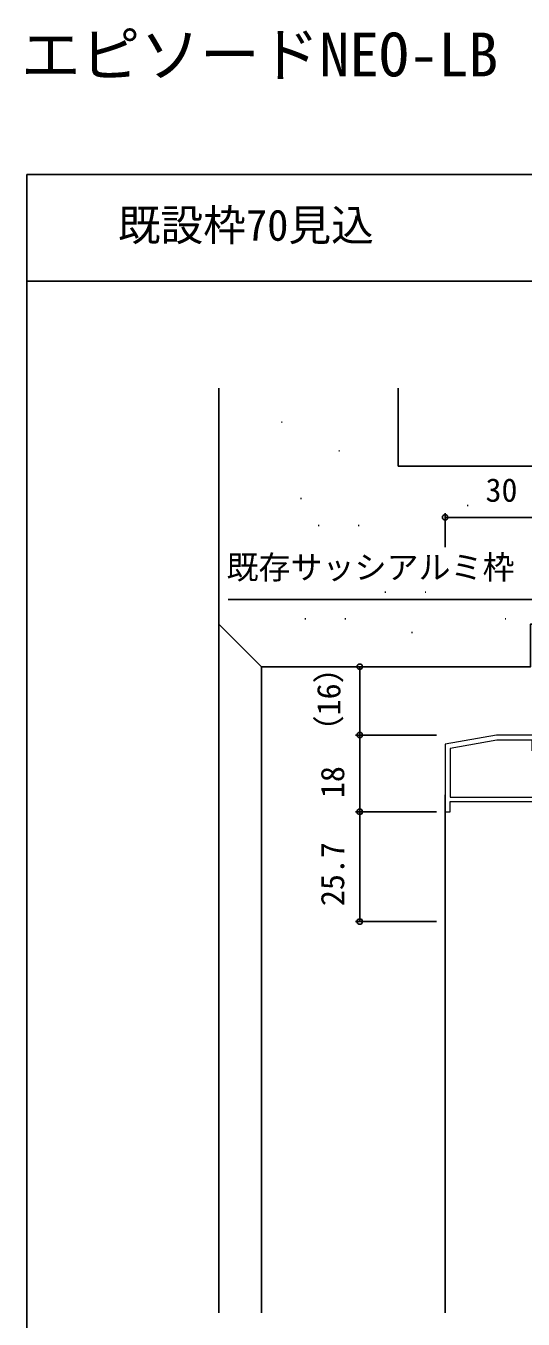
# Model space of a CAD drawing. Units: millimetres, scale not verified. Extents: x -437 to 438, y -281 to 279.
# Drawn here: x -437.1 to -320.5, y -24.4 to 278.7 of the extents above; entities that cross this region are included whole.
import ezdxf
from ezdxf.enums import TextEntityAlignment as Align

# ---------------------------------------------------------------- set-up
doc = ezdxf.new("R2010")
doc.units = ezdxf.units.MM
doc.header["$LTSCALE"] = 2
for name, color, linetype in [('0-1_USER1', 3, 'Continuous'), ('0-3_YKK_12', 2, 'Continuous'), ('0-6_YKK_D', 6, 'Continuous'), ('0-7_YKK_ZWAK', 7, 'Continuous'), ('0-8_YSS_K', 3, 'Continuous'), ('0-9_YSS_KE', 3, 'Continuous')]:
    doc.layers.add(name, color=color, linetype=linetype)
doc.layers.add('0-2_YKK_11', color=211, linetype='Continuous', lineweight=18)
doc.styles.add('ＭＳ ゴシック', font='')
doc.styles.get('ＭＳ ゴシック').set_extended_font_data('MS Gothic')

msp = doc.modelspace()

# ---------------------------------------------------------------- linework, layer by layer
at = {"layer": '0-2_YKK_11'}
msp.add_lwpolyline([(-315.498, 112.497), (-326.798, 112.497), (-338.798, 110.381), (-338.798, 94.497), (-337.598, 94.497), (-337.598, 96.897), (-309.798, 96.897)], dxfattribs=at)
msp.add_lwpolyline([(-337.598, 97.897), (-310.298, 97.897), (-310.298, 108.797), (-318.398, 108.797), (-318.398, 111.297), (-326.693, 111.297), (-337.598, 109.374)], close=True, dxfattribs=at)
at = {"layer": '0-3_YKK_12'}
for p, q in [((-391.802, -22.869), (-391.803, 138.497)), ((-381.802, -22.869), (-381.804, 128.497)), ((-338.798, -22.869), (-338.798, 98.497))]:
    msp.add_line(p, q, dxfattribs=at)
at = {"layer": '0-6_YKK_D'}
for p, q in [((-338.798, 156.497), (-338.798, 164.497)), ((-308.798, 163.497), (-338.798, 163.497)), ((-340.798, 128.497), (-359.798, 128.497)), ((-358.798, 112.497), (-358.798, 128.497)), ((-340.798, 112.497), (-359.798, 112.497)), ((-340.798, 112.497), (-359.798, 112.497)), ((-358.798, 112.497), (-358.798, 94.497)), ((-340.798, 94.497), (-359.798, 94.497)), ((-340.798, 94.497), (-359.798, 94.497)), ((-358.798, 94.497), (-358.798, 68.797)), ((-340.798, 68.797), (-359.798, 68.797))]:
    msp.add_line(p, q, dxfattribs=at)
msp.add_lwpolyline([(-290.109, 129.96), (-291.572, 132.048), (-300.116, 144.25), (-389.659, 144.25)], dxfattribs=at)
for centre in [(-338.798, 163.497), (-358.798, 128.497), (-358.798, 112.497), (-358.798, 112.497), (-358.798, 94.497), (-358.798, 94.497), (-358.798, 68.797)]:
    msp.add_circle(centre, 0.637, dxfattribs=at)
at = {"layer": '0-7_YKK_ZWAK'}
for p, q in [((-436.8, 243.8), (-436.8, -281.2)), ((438.2, 243.8), (-436.8, 243.8)), ((438.2, 218.8), (-436.8, 218.8))]:
    msp.add_line(p, q, dxfattribs=at)
at = {"layer": '0-8_YSS_K'}
for p, q in [((-377.164, 185.804), (-376.964, 185.804)), ((-363.737, 179.091), (-363.537, 179.091)), ((-372.689, 167.901), (-372.489, 167.901)), ((-333.613, 166.276), (-333.413, 166.276)), ((-368.554, 161.582), (-368.354, 161.582)), ((-359.167, 161.582), (-358.967, 161.582)), ((-326.093, 153.672), (-325.893, 153.672)), ((-352.909, 145.937), (-352.709, 145.937)), ((-343.522, 145.937), (-343.322, 145.937)), ((-371.683, 139.679), (-371.483, 139.679)), ((-362.296, 139.679), (-362.096, 139.679)), ((-324.747, 139.679), (-324.547, 139.679)), ((-346.651, 136.55), (-346.451, 136.55))]:
    msp.add_line(p, q, dxfattribs=at)
at = {"layer": '0-9_YSS_KE'}
for p, q in [((-391.8, 138.497), (-391.8, 193.8)), ((-349.798, 175.497), (-349.798, 193.8)), ((-349.798, 175.497), (-229.798, 175.497)), ((-381.8, 128.497), (-391.8, 138.497))]:
    msp.add_line(p, q, dxfattribs=at)
msp.add_lwpolyline([(-308.798, 128.497), (-308.798, 138.497), (-318.798, 138.497), (-318.798, 128.497), (-381.8, 128.497)], dxfattribs=at)

# ---------------------------------------------------------------- texts
at = {"layer": '0-1_USER1', "style": 'ＭＳ ゴシック'}
for s, height, p in [('エピソードNEO-LB［GRAF工法］FIX窓', 10.26, (-438.229, 263.738)), ('既設枠70見込', 7.331, (-415.493, 226.101))]:
    msp.add_text(s, height=height, dxfattribs=at).set_placement(p, align=Align.BOTTOM_LEFT)
at = {"layer": '0-6_YKK_D', "style": 'ＭＳ ゴシック'}
for s, p in [('30', (-329.338, 165.497)), ('既存サッシアルミ枠', (-390.033, 147.4))]:
    msp.add_text(s, height=5.499, dxfattribs=at).set_placement(p, align=Align.BOTTOM_LEFT)
for s, p in [('（16）', (-361.693, 109.609)), ('18', (-360.798, 97.723)), ('25.7', (-360.798, 72.421))]:
    msp.add_text(s, height=5.499, rotation=90, dxfattribs=at).set_placement(p, align=Align.BOTTOM_LEFT)

doc.saveas('drawing.dxf')
